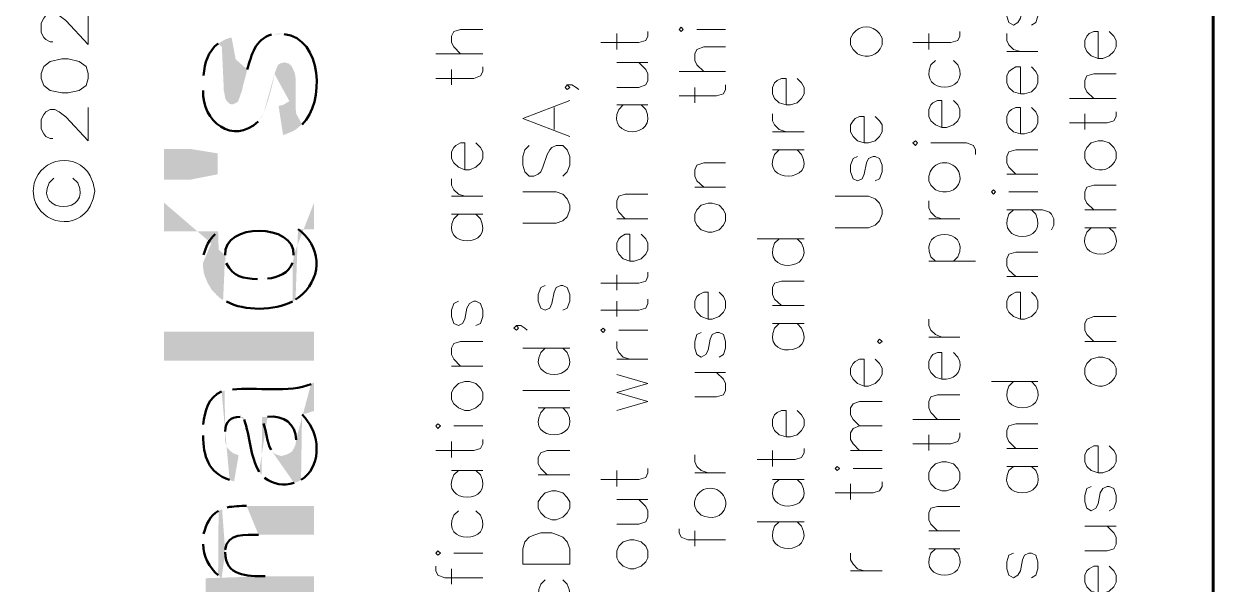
# Model space of a CAD drawing. Header units: inches. Extents: x 5 to 516, y -193 to 129.
# Drawn here: x 139.95 to 147.89, y -94.76 to -91.01 of the extents above; entities that cross this region are included whole.
import ezdxf

# ---------------------------------------------------------------- set-up
doc = ezdxf.new("R2010")
doc.units = ezdxf.units.IN
doc.header["$MEASUREMENT"] = 0
doc.layers.add('PDF4_Geometry', color=7, linetype='Continuous')
doc.layers.add('PDF4_Solid Fills', color=7, linetype='Continuous')

msp = doc.modelspace()

# ---------------------------------------------------------------- hatches: boundary and pattern name
at = {"layer": 'PDF4_Solid Fills', "transparency": 33554559}
h = msp.add_hatch(color=256, dxfattribs=at)
h.paths.add_polyline_path([(141.1487588, -91.4263184), (141.1487588, -91.4596517)], flags=0)
h.paths.add_polyline_path([(141.5154255, -91.6663184), (141.5320922, -91.642985), (141.5354255, -91.642985), (141.5420922, -91.6296517), (141.5520922, -91.612985)], flags=0)
h.paths.add_polyline_path([(141.5520922, -91.612985, 0.042607808), (141.6254255, -91.3496517)], flags=0)
h.paths.add_polyline_path([(141.6254255, -91.3496517), (141.6320922, -91.3296517), (141.6420922, -91.302985), (141.6520922, -91.2863184), (141.6620922, -91.2796517), (141.6887588, -91.272985), (141.6954255, -91.272985), (141.7187589, -91.2796517), (141.7387589, -91.2963184), (141.7420922, -91.302985), (141.7520922, -91.322985), (141.7620922, -91.3496517), (141.7654255, -91.3763184), (141.7654255, -91.4096517), (141.7687589, -91.7196517), (141.8087589, -91.6863184)], flags=0)
h.paths.add_polyline_path([(141.6887588, -91.082985), (141.6620922, -91.0796517), (141.6320922, -91.082985), (141.6054255, -91.0863183)], flags=0)
h.paths.add_polyline_path([(141.4420922, -91.3196517), (141.4354255, -91.352985), (141.4154255, -91.4263184), (141.4087588, -91.4596517), (141.3987588, -91.4863184), (141.3920922, -91.5063184), (141.3854255, -91.522985), (141.3820922, -91.532985), (141.3687588, -91.542985), (141.3454255, -91.552985), (141.3254255, -91.5496517), (141.3054255, -91.5296517), (141.2954255, -91.5096517), (141.2920922, -91.4863184), (141.2854255, -91.4563184), (141.2854255, -91.422985), (141.2720921, -91.132985), (141.2487588, -91.1463183)], flags=0)
h.paths.add_polyline_path([(141.1520921, -91.3596517), (141.1487588, -91.3896517)], flags=0)
for points in [[(141.2720922, -91.1329834), (141.2854256, -91.4229834), (141.2854256, -91.4029834), (141.2887589, -91.3763167), (141.2987589, -91.3496501), (141.3087589, -91.3296501), (141.3254256, -91.3096501), (141.3454256, -91.2963167), (141.3720922, -91.2863167), (141.3387589, -91.1063167), (141.3220922, -91.10965), (141.2954256, -91.11965)], [(141.652092, -91.5629829), (141.682092, -91.7563162), (141.6954254, -91.7529829), (141.722092, -91.7429829), (141.7454254, -91.7329829), (141.7687587, -91.7196496), (141.7654254, -91.4096495), (141.7654254, -91.4429829), (141.7587587, -91.4696495), (141.7387587, -91.5163162), (141.7254254, -91.5296495), (141.7054254, -91.5429829), (141.682092, -91.5563162)], [(141.2454258, -92.0196513), (141.0587591, -92.056318), (140.8887591, -92.056318), (140.8887591, -91.8496513), (141.0587591, -91.8496513), (141.2454258, -91.8796513)], [(141.8887592, -93.262985), (141.8887592, -93.0696517), (140.8887592, -93.0696517), (140.8887592, -93.262985)]]:
    msp.add_hatch(color=256, dxfattribs=at).paths.add_polyline_path(points)
h = msp.add_hatch(color=256, dxfattribs=at)
h.paths.add_polyline_path([(140.8887592, -92.2096504), (140.8887592, -92.3996504), (141.2487592, -92.3996504), (141.2620926, -92.8463171), (141.2820926, -92.8596505), (141.2954259, -92.5596504)], flags=0)
h.paths.add_polyline_path([(141.7520926, -92.5596504), (141.7654259, -92.8563171), (141.7820926, -92.3863171), (141.8887593, -92.3863171), (141.8887593, -92.2096504)], flags=0)
h = msp.add_hatch(color=256, dxfattribs=at)
h.paths.add_polyline_path([(141.1487588, -92.6096511), (141.1487588, -92.6429845), (141.1520921, -92.6696511), (141.1587588, -92.6963178), (141.1687588, -92.7196511), (141.1787588, -92.7463178), (141.1920921, -92.7663178), (141.2054255, -92.7896511), (141.2254255, -92.8096511), (141.2420921, -92.8296511), (141.2454255, -92.8296511), (141.2620921, -92.8463178), (141.2487588, -92.3996511), (141.2287588, -92.4196511)], flags=0)
h.paths.add_polyline_path([(141.1520921, -92.5563178), (141.1487588, -92.5829844)], flags=0)
h = msp.add_hatch(color=256, dxfattribs=at)
h.paths.add_polyline_path([(141.2820927, -92.8596511), (141.305426, -92.8696511)], flags=0)
h.paths.add_polyline_path([(141.745426, -92.8696511), (141.765426, -92.8563178), (141.7520927, -92.5596511), (141.7520927, -92.5829844), (141.745426, -92.6096511)], flags=0)
h.paths.add_polyline_path([(141.5787593, -92.7163178), (141.545426, -92.7196511), (141.5120927, -92.7196511)], flags=0)
h.paths.add_polyline_path([(141.3020927, -92.6129844), (141.295426, -92.5863178), (141.295426, -92.5596511)], flags=0)
h = msp.add_hatch(color=256, dxfattribs=at)
h.paths.add_polyline_path([(141.2920923, -93.4629837), (141.2954256, -93.7696504), (141.2954256, -93.7363171)], flags=0)
h.paths.add_polyline_path([(141.3954256, -93.6396504), (141.4154256, -93.6396504), (141.4220923, -93.6563171)], flags=0)
h.paths.add_polyline_path([(141.5220923, -94.0063171), (141.5387589, -94.0263171), (141.5420923, -93.6396504), (141.5787589, -93.6396504)], flags=0)
h.paths.add_polyline_path([(141.768759, -93.7929837), (141.778759, -94.0729838), (141.8020923, -94.0596504), (141.808759, -93.6229837), (141.8320923, -93.616317), (141.838759, -93.616317), (141.8654256, -93.606317), (141.888759, -93.5996504), (141.888759, -93.4096504), (141.868759, -93.4196504)], flags=0)
h.paths.add_polyline_path([(141.3454256, -93.456317), (141.3154256, -93.4596504)], flags=0)
h = msp.add_hatch(color=256, dxfattribs=at)
h.paths.add_polyline_path([(141.1487588, -93.7563187), (141.1487588, -93.7629854)], flags=0)
h.paths.add_polyline_path([(141.3254255, -94.059652), (141.3554255, -94.069652), (141.3854255, -93.8963187), (141.3787588, -93.8929854), (141.3520922, -93.8829854), (141.3287588, -93.8663187), (141.3154255, -93.849652), (141.3120922, -93.849652), (141.3020922, -93.8263187), (141.2954255, -93.799652), (141.2954255, -93.769652), (141.2920922, -93.4629853), (141.2720921, -93.469652)], flags=0)
h.paths.add_polyline_path([(141.1487588, -93.689652), (141.1487588, -93.7229854)], flags=0)
h = msp.add_hatch(color=256, dxfattribs=at)
h.paths.add_polyline_path([(141.5387591, -94.0263179), (141.5587591, -94.0463179)], flags=0)
h.paths.add_polyline_path([(141.7554258, -94.0796512), (141.7787591, -94.0729846), (141.7687591, -93.7929845), (141.7687591, -93.7963179), (141.7654258, -93.8229845), (141.7554258, -93.8463179), (141.7420924, -93.8696512), (141.7220924, -93.8829846), (141.6987591, -93.8929846), (141.6720924, -93.8996512), (141.6687591, -93.8996512), (141.6454258, -93.8929846), (141.6220924, -93.8829846), (141.6020924, -93.8596512)], flags=0)
h.paths.add_polyline_path([(141.5520924, -93.6829845), (141.5454257, -93.6596512), (141.5420924, -93.6396512)], flags=0)
h = msp.add_hatch(color=256, dxfattribs=at)
h.paths.add_polyline_path([(141.1487588, -94.4763166), (141.1487588, -94.4896499)], flags=0)
h.paths.add_polyline_path([(141.2487588, -94.6963166), (141.2720921, -94.7163166), (141.2754255, -94.2563166), (141.2520921, -94.2663166)], flags=0)
h.paths.add_polyline_path([(141.1520921, -94.4196499), (141.1487588, -94.4496499)], flags=0)
h = msp.add_hatch(color=256, dxfattribs=at)
h.paths.add_polyline_path([(141.1654256, -94.716317), (141.1654256, -94.8929837), (141.888759, -94.8929837), (141.888759, -94.7029837), (141.5620923, -94.7029837)], flags=0)
h.paths.add_polyline_path([(141.2954257, -94.5429837), (141.2754257, -94.256317), (141.2720923, -94.716317)], flags=0)
h = msp.add_hatch(color=256, dxfattribs=at)
h.paths.add_polyline_path([(141.2754254, -94.2563187), (141.2954254, -94.5429854), (141.2954254, -94.5263187)], flags=0)
h.paths.add_polyline_path([(141.5187588, -94.4263187), (141.8887588, -94.4263187), (141.8887588, -94.2329854), (141.4387588, -94.2329854)], flags=0)
h.paths.add_polyline_path([(141.3087588, -94.2429854), (141.3020921, -94.2463187)], flags=0)

# ---------------------------------------------------------------- linework, layer by layer
at = {"layer": 'PDF4_Geometry', "lineweight": 60}
msp.add_lwpolyline([(147.8887598, -127.2829903), (147.8887598, -37.2829831), (12.888749, -37.2829831), (12.888749, -127.2829903)], dxfattribs=at)
at = {"layer": 'PDF4_Geometry', "lineweight": 15}
for points in [[(146.5554263, -90.8563178), (146.5254263, -90.8729844), (146.512093, -90.9163178), (146.512093, -90.9629845), (146.5254263, -91.0063178), (146.5554263, -91.0229845), (146.5854263, -91.0063178), (146.602093, -90.9763178), (146.6154263, -90.9029844), (146.6287597, -90.8729844), (146.6587597, -90.8563178), (146.6754263, -90.8563178), (146.7054263, -90.8729844), (146.7187597, -90.9163178), (146.7187597, -90.9629845), (146.7054263, -91.0063178), (146.6754263, -91.0229845)], [(140.1454255, -91.1363166), (140.1287589, -91.1363166), (140.0987589, -91.1196499), (140.0854255, -91.1063166), (140.0687589, -91.0729832), (140.0687589, -91.0096499), (140.0854255, -90.9763166), (140.0987589, -90.9596499), (140.1287589, -90.9429832), (140.1587589, -90.9429832), (140.1887589, -90.9596499), (140.2320922, -90.9929832), (140.3820922, -91.1529832), (140.3820922, -90.9263166)], [(142.8654261, -91.2163167), (142.8220928, -91.1696501), (142.8054261, -91.13965), (142.8054261, -91.0963167), (142.8220928, -91.0663167), (142.8654261, -91.0529834), (143.0154261, -91.0529834)], [(143.8020929, -91.1396498), (144.0554262, -91.1396498), (144.1020929, -91.1263164), (144.1154263, -91.0963164), (144.1154263, -91.0663164)], [(143.9087595, -91.1863179), (143.9087595, -91.0796513)], [(144.4420923, -91.0529832), (144.6354257, -91.0529832)], [(145.4854264, -91.0796525), (145.4687597, -91.1096525), (145.4687597, -91.1563192), (145.4854264, -91.1863192), (145.5154264, -91.2163192)], [(145.6787597, -91.1563192), (145.6787597, -91.1096525), (145.662093, -91.0796525)], [(145.8854264, -91.1396498), (146.1387597, -91.1396498), (146.1854264, -91.1263164), (146.1987598, -91.0963164), (146.1987598, -91.0663164)], [(145.992093, -91.1863179), (145.992093, -91.0796513)], [(146.6020928, -91.1996507), (146.5554261, -91.1863174), (146.5254261, -91.1563174), (146.5120928, -91.1263174), (146.5120928, -91.0796507)], [(147.1220929, -91.2463189), (147.1220929, -91.0663189), (147.0920929, -91.0663189), (147.0620929, -91.0796522), (147.0454262, -91.0963189), (147.0320928, -91.1263189), (147.0320928, -91.1696522), (147.0454262, -91.1996522), (147.0754262, -91.2296522), (147.1220929, -91.2463189), (147.1520929, -91.2463189), (147.1954262, -91.2296522), (147.2254262, -91.1996522), (147.2420929, -91.1696522), (147.2420929, -91.1263189), (147.2254262, -91.0963189), (147.1954262, -91.0663189)], [(144.4887597, -91.3329854), (144.442093, -91.2896521), (144.4287596, -91.2596521), (144.4287596, -91.2163188), (144.442093, -91.1863188), (144.4887597, -91.1696521), (144.6354263, -91.1696521)], [(142.7020926, -91.2163167), (143.015426, -91.2163167)], [(146.0354262, -91.2596517), (146.0054262, -91.2896517)], [(146.1854262, -91.2896517), (146.1554262, -91.2596517)], [(146.512093, -91.1996507), (146.7187597, -91.1996507)], [(142.7020926, -91.3796502), (142.955426, -91.3796502), (142.9987593, -91.3629835), (143.015426, -91.3329835), (143.015426, -91.3029835)], [(142.805426, -91.4229852), (142.805426, -91.3196518)], [(143.9087595, -91.4396512), (144.0554261, -91.4396512), (144.1020928, -91.4229845), (144.1154262, -91.3929845), (144.1154262, -91.3496512), (144.1020928, -91.3196511), (144.0554261, -91.2729845)], [(143.9087595, -91.2729845), (144.1154262, -91.2729845)], [(144.3254262, -91.3329854), (144.6354262, -91.3329854)], [(146.6020928, -91.4829861), (146.6020928, -91.3029861), (146.5720928, -91.3029861), (146.5420928, -91.3196528), (146.5254261, -91.3329861), (146.5120928, -91.3629861), (146.5120928, -91.4096528), (146.5254261, -91.4396528), (146.5554261, -91.4696528), (146.6020928, -91.4829861), (146.6287594, -91.4829861), (146.6754261, -91.4696528), (146.7054261, -91.4396528), (146.7187595, -91.4096528), (146.7187595, -91.3629861), (146.7054261, -91.3329861), (146.6754261, -91.3029861)], [(147.0920932, -91.5129849), (147.0454266, -91.4696516), (147.0320932, -91.4396516), (147.0320932, -91.3929849), (147.0454266, -91.3629849), (147.0920932, -91.3496516), (147.2420932, -91.3496516)], [(143.5787593, -91.4229852), (143.595426, -91.4396518), (143.5787593, -91.4529852), (143.565426, -91.4396518), (143.5787593, -91.4229852), (143.6087593, -91.4229852), (143.6387593, -91.4396518), (143.655426, -91.4529852)], [(144.3254262, -91.4963189), (144.5754262, -91.4963189), (144.6220929, -91.4829856), (144.6354262, -91.4529856), (144.6354262, -91.4229856)], [(145.0387594, -91.5563165), (145.0387594, -91.3796498), (145.0087594, -91.3796498), (144.9787594, -91.3929831), (144.9620927, -91.4096498), (144.9487593, -91.4396498), (144.9487593, -91.4829831), (144.9620927, -91.5129831), (144.9920927, -91.5429831), (145.0387594, -91.5563165), (145.0687594, -91.5563165), (145.1120927, -91.5429831), (145.1420927, -91.5129831), (145.1587594, -91.4829831), (145.1587594, -91.4396498), (145.1420927, -91.4096498), (145.1120927, -91.3796498)], [(144.4287595, -91.5429837), (144.4287595, -91.4396503)], [(140.1454255, -91.7796509), (140.1287589, -91.7796509), (140.0987589, -91.7663176), (140.0854255, -91.7496509), (140.0687589, -91.7163176), (140.0687589, -91.6529842), (140.0854255, -91.6196509), (140.0987589, -91.6029842), (140.1287589, -91.5863176), (140.1587589, -91.5863176), (140.1887589, -91.6029842), (140.2320922, -91.6363176), (140.3820922, -91.7963176), (140.3820922, -91.5729842)], [(143.5954261, -91.7663181), (143.2820928, -91.6463181), (143.5954261, -91.5263181)], [(143.4920928, -91.71965), (143.4920928, -91.5729833)], [(143.9087595, -91.5563165), (144.1154262, -91.5563165)], [(143.9520927, -91.5563165), (143.9220927, -91.5863165)], [(144.1020927, -91.5863165), (144.0720927, -91.5563165)], [(146.0787595, -91.7063172), (146.0787595, -91.5263172), (146.0487595, -91.5263172), (146.0187595, -91.5429838), (146.0054262, -91.5563172), (145.9920928, -91.5863172), (145.9920928, -91.6329838), (146.0054262, -91.6629838), (146.0354262, -91.6896505), (146.0787595, -91.7063172), (146.1087595, -91.7063172), (146.1554262, -91.6896505), (146.1854262, -91.6629838), (146.1987595, -91.6329838), (146.1987595, -91.5863172), (146.1854262, -91.5563172), (146.1554262, -91.5263172)], [(146.6020928, -91.7496521), (146.6020928, -91.5729855), (146.5720928, -91.5729855), (146.5420928, -91.5863188), (146.5254261, -91.6029855), (146.5120928, -91.6329855), (146.5120928, -91.6763188), (146.5254261, -91.7063188), (146.5554261, -91.7363188), (146.6020928, -91.7496521), (146.6287594, -91.7496521), (146.6754261, -91.7363188), (146.7054261, -91.7063188), (146.7187595, -91.6763188), (146.7187595, -91.6329855), (146.7054261, -91.6029855), (146.6754261, -91.5729855)], [(146.9287597, -91.5129849), (147.2420931, -91.5129849)], [(145.0387594, -91.7363159), (144.9920927, -91.7196493), (144.9620927, -91.6896493), (144.9487593, -91.6629826), (144.9487593, -91.6163159)], [(145.5587594, -91.8096497), (145.5587594, -91.632983), (145.5287594, -91.632983), (145.4987594, -91.6463163), (145.4854261, -91.662983), (145.4687594, -91.6896497), (145.4687594, -91.7363164), (145.4854261, -91.7663164), (145.5154261, -91.7963164), (145.5587594, -91.8096497), (145.5887594, -91.8096497), (145.6320928, -91.7963164), (145.6620928, -91.7663164), (145.6787594, -91.7363164), (145.6787594, -91.6896497), (145.6620928, -91.662983), (145.6320928, -91.632983)], [(146.9287597, -91.6763184), (147.1820931, -91.6763184), (147.2254264, -91.6629851), (147.2420931, -91.632985), (147.2420931, -91.602985)], [(147.0320931, -91.71965), (147.0320931, -91.6163166)], [(144.9487596, -91.7363159), (145.1587596, -91.7363159)], [(142.8954257, -91.9896526), (142.8954257, -91.8096525), (142.8654257, -91.8096525), (142.8354257, -91.8263192), (142.8220924, -91.8396525), (142.8054257, -91.8696525), (142.8054257, -91.9129859), (142.8220924, -91.9429859), (142.8520924, -91.9729859), (142.8954257, -91.9896526), (142.9254258, -91.9896526), (142.9687591, -91.9729859), (142.9987591, -91.9429859), (143.0154258, -91.9129859), (143.0154258, -91.8696525), (142.9987591, -91.8396525), (142.9687591, -91.8096525)], [(143.3254261, -91.8263157), (143.2954261, -91.8563157), (143.2820928, -91.899649), (143.2820928, -91.959649), (143.2954261, -92.0029824), (143.3254261, -92.0329824), (143.3554261, -92.0329824), (143.3854261, -92.019649), (143.4020928, -92.0029824), (143.4154261, -91.9729824), (143.4454261, -91.8863157), (143.4620928, -91.8563157), (143.4754261, -91.839649), (143.5054261, -91.8263157), (143.5487594, -91.8263157), (143.5787594, -91.8563157), (143.5954261, -91.899649), (143.5954261, -91.959649), (143.5787594, -92.0029824), (143.5487594, -92.0329824)], [(146.0054258, -91.8096497), (146.2420924, -91.8096497), (146.2887591, -91.8263164), (146.3020925, -91.8563164), (146.3020925, -91.8863164)], [(147.2420931, -91.9129856), (147.2420931, -91.8696523), (147.2254265, -91.8396523), (147.1954265, -91.8096523), (147.1520931, -91.7963189), (147.1220931, -91.7963189), (147.0754265, -91.8096523), (147.0454265, -91.8396523), (147.0320931, -91.8696523), (147.0320931, -91.9129856), (147.0454265, -91.9429856), (147.0754265, -91.9729856)], [(144.9487596, -91.8563179), (145.1587596, -91.8563179)], [(144.9920929, -91.8563179), (144.9620929, -91.8863179)], [(145.1420929, -91.8863179), (145.1120929, -91.8563179)], [(145.5154262, -91.8996528), (145.4854262, -91.9129862), (145.4687595, -91.9596528), (145.4687595, -92.0029862), (145.4854262, -92.0496528), (145.5154262, -92.0629862), (145.5454262, -92.0496528), (145.5587595, -92.0196528), (145.5754262, -91.9429862), (145.5887595, -91.9129862), (145.6187595, -91.8996528), (145.6320928, -91.8996528), (145.6620928, -91.9129862), (145.6787595, -91.9596528), (145.6787595, -92.0029862), (145.6620928, -92.0496528), (145.6320928, -92.0629862)], [(146.5720932, -92.0196513), (146.5254265, -91.9729847), (146.5120931, -91.9429847), (146.5120931, -91.8996513), (146.5254265, -91.8696513), (146.5720932, -91.856318), (146.7187598, -91.856318)], [(144.4887597, -92.1063179), (144.442093, -92.0629845), (144.4287596, -92.0329845), (144.4287596, -91.9896512), (144.442093, -91.9596512), (144.4887597, -91.9429845), (144.6354263, -91.9429845)], [(140.1520919, -92.0463169), (140.1220919, -92.0763169)], [(140.3120919, -92.0763169), (140.2787586, -92.0463169)], [(140.395426, -92.2329835), (140.415426, -92.1829835), (140.425426, -92.1329835), (140.415426, -92.0796501), (140.395426, -92.0296501)], [(142.8954257, -92.1663188), (142.8520924, -92.1529855), (142.8220924, -92.1229855), (142.8054257, -92.0929855), (142.8054257, -92.0496522)], [(146.512093, -92.0196513), (146.7187597, -92.0196513)], [(140.0220927, -92.0796501), (140.015426, -92.1329835), (140.0220927, -92.1829835)], [(143.2820928, -92.3463183), (143.5054262, -92.3463183), (143.5487595, -92.3296516), (143.5787595, -92.302985), (143.5954262, -92.2563183), (143.5954262, -92.2263183), (143.5787595, -92.182985), (143.5487595, -92.152985), (143.5054262, -92.1363183), (143.2820928, -92.1363183)], [(144.4287595, -92.1063179), (144.6354262, -92.1063179)], [(146.5254258, -92.1363167), (146.7187592, -92.1363167)], [(147.0920932, -92.2563186), (147.0454266, -92.2129852), (147.0320932, -92.1829852), (147.0320932, -92.1363186), (147.0454266, -92.1063186), (147.0920932, -92.0929852), (147.2420932, -92.0929852)], [(142.805426, -92.1663188), (143.015426, -92.1663188)], [(143.9654264, -92.3163195), (143.922093, -92.2729862), (143.9087597, -92.2429862), (143.9087597, -92.1963195), (143.922093, -92.1663195), (143.9654264, -92.1529862), (144.1154264, -92.1529862)], [(145.3654263, -92.3763171), (145.5887597, -92.3763171), (145.632093, -92.3596504), (145.662093, -92.3296504), (145.6787597, -92.2863171), (145.6787597, -92.2563171), (145.662093, -92.2129837), (145.632093, -92.1829837), (145.5887597, -92.1663171), (145.3654263, -92.1663171)], [(146.0787595, -92.3163195), (146.0354262, -92.3029862), (146.0054262, -92.2729862), (145.9920928, -92.2429862), (145.9920928, -92.1963195)], [(142.805426, -92.2863173), (143.015426, -92.2863173)], [(142.8520925, -92.2863173), (142.8220925, -92.3163174)], [(142.9987592, -92.3163174), (142.9687592, -92.2863173)], [(146.512093, -92.2563186), (146.7487597, -92.2563186), (146.7954264, -92.2729852), (146.8087597, -92.2863186), (146.8254264, -92.3163186), (146.8254264, -92.3596519), (146.8087597, -92.3896519)], [(146.5554263, -92.2563186), (146.5254263, -92.2863186)], [(146.7054263, -92.2863186), (146.6754263, -92.2563186)], [(147.0320931, -92.2563186), (147.2420931, -92.2563186)], [(143.9087595, -92.3163195), (144.1154262, -92.3163195)], [(145.992093, -92.3163195), (146.1987597, -92.3163195)], [(147.0320931, -92.3763171), (147.2420931, -92.3763171)], [(147.0754264, -92.3763171), (147.0454264, -92.4063171)], [(147.2254264, -92.4063171), (147.1954264, -92.3763171)], [(143.995426, -92.5996515), (143.995426, -92.4196515), (143.965426, -92.4196515), (143.935426, -92.4363182), (143.9220927, -92.4496515), (143.9087593, -92.4796515), (143.9087593, -92.5229848), (143.9220927, -92.5529849), (143.9520927, -92.5829849), (143.995426, -92.5996515), (144.025426, -92.5996515), (144.0720927, -92.5829849), (144.1020927, -92.5529849), (144.115426, -92.5229848), (144.115426, -92.4796515), (144.1020927, -92.4496515), (144.0720927, -92.4196515)], [(144.8454262, -92.4496508), (145.1587596, -92.4496508)], [(144.9920929, -92.4496508), (144.9620929, -92.4796508)], [(145.1420929, -92.4796508), (145.1120929, -92.4496508)], [(146.5720932, -92.702984), (146.5254265, -92.6596507), (146.5120931, -92.6296507), (146.5120931, -92.582984), (146.5254265, -92.552984), (146.5720932, -92.5396507), (146.7187598, -92.5396507)], [(145.992093, -92.5996515), (146.302093, -92.5996515)], [(146.0354262, -92.5996515), (146.0054262, -92.5696515)], [(146.1854262, -92.5696515), (146.1554262, -92.5996515)], [(143.8020929, -92.746319), (144.0554262, -92.746319), (144.1020929, -92.7329857), (144.1154263, -92.7029857), (144.1154263, -92.6729857)], [(143.9087595, -92.7929838), (143.9087595, -92.6896504)], [(143.4320927, -92.762985), (143.4020927, -92.7763183), (143.385426, -92.822985), (143.385426, -92.8663183), (143.4020927, -92.912985), (143.4320927, -92.9263183), (143.4620927, -92.912985), (143.475426, -92.882985), (143.4920927, -92.8063183), (143.505426, -92.7763183), (143.535426, -92.762985), (143.5487593, -92.762985), (143.5787593, -92.7763183), (143.595426, -92.822985), (143.595426, -92.8663183), (143.5787593, -92.912985), (143.5487593, -92.9263183)], [(145.0087597, -92.8963163), (144.9620931, -92.852983), (144.9487597, -92.822983), (144.9487597, -92.7763163), (144.9620931, -92.7463163), (145.0087597, -92.732983), (145.1587597, -92.732983)], [(146.512093, -92.702984), (146.7187597, -92.702984)], [(143.8020929, -92.9263185), (144.0554262, -92.9263185), (144.1020929, -92.9129852), (144.1154263, -92.8829851), (144.1154263, -92.8529851)], [(144.5187593, -92.986316), (144.5187593, -92.806316), (144.4887593, -92.806316), (144.4587593, -92.8229827), (144.4420926, -92.836316), (144.4287593, -92.866316), (144.4287593, -92.9129827), (144.4420926, -92.9396494), (144.4720926, -92.9696494), (144.5187593, -92.986316), (144.5454259, -92.986316), (144.5920926, -92.9696494), (144.6220926, -92.9396494), (144.635426, -92.9129827), (144.635426, -92.866316), (144.6220926, -92.836316), (144.5920926, -92.806316)], [(146.6020928, -92.986316), (146.6020928, -92.806316), (146.5720928, -92.806316), (146.5420928, -92.8229827), (146.5254261, -92.836316), (146.5120928, -92.866316), (146.5120928, -92.9129827), (146.5254261, -92.9396494), (146.5554261, -92.9696494), (146.6020928, -92.986316), (146.6287594, -92.986316), (146.6754261, -92.9696494), (146.7054261, -92.9396494), (146.7187595, -92.9129827), (146.7187595, -92.866316), (146.7054261, -92.836316), (146.6754261, -92.806316)], [(142.8520925, -92.8663175), (142.8220925, -92.8829842), (142.8054258, -92.9263175), (142.8054258, -92.9696509), (142.8220925, -93.0163175), (142.8520925, -93.0296509), (142.8787591, -93.0163175), (142.8954258, -92.9863175), (142.9087592, -92.9129842), (142.9254258, -92.8829842), (142.9554258, -92.8663175), (142.9687592, -92.8663175), (142.9987592, -92.8829842), (143.0154258, -92.9263175), (143.0154258, -92.9696509), (142.9987592, -93.0163175), (142.9687592, -93.0296509)], [(143.9087595, -92.9696501), (143.9087595, -92.8663167)], [(144.9487596, -92.8963163), (145.1587596, -92.8963163)], [(144.9487596, -93.0163182), (145.1587596, -93.0163182)], [(144.9920929, -93.0163182), (144.9620929, -93.0463182)], [(145.1420929, -93.0463182), (145.1120929, -93.0163182)], [(146.0787595, -93.106318), (146.0354262, -93.0896513), (146.0054262, -93.0596513), (145.9920928, -93.0296513), (145.9920928, -92.9863179)], [(147.0920932, -93.1363167), (147.0454266, -93.0896501), (147.0320932, -93.0596501), (147.0320932, -93.0163167), (147.0454266, -92.9863167), (147.0920932, -92.9696501), (147.2420932, -92.9696501)], [(143.2387596, -93.029651), (143.2520929, -93.0463177), (143.2387596, -93.059651), (143.2220929, -93.0463177), (143.2387596, -93.029651), (143.2687596, -93.029651), (143.2954262, -93.0463177), (143.3120929, -93.059651)], [(143.9220923, -93.0596498), (144.1154256, -93.0596498)], [(144.4720928, -93.0763158), (144.4420928, -93.0896491), (144.4287595, -93.1363158), (144.4287595, -93.1796491), (144.4420928, -93.2229825), (144.4720928, -93.2396491), (144.5020928, -93.2229825), (144.5187595, -93.1929825), (144.5320928, -93.1196491), (144.5454262, -93.0896491), (144.5754262, -93.0763158), (144.5920928, -93.0763158), (144.6220928, -93.0896491), (144.6354262, -93.1363158), (144.6354262, -93.1796491), (144.6220928, -93.2229825), (144.5920928, -93.2396491)], [(142.8654261, -93.2996502), (142.8220928, -93.2529836), (142.8054261, -93.2229835), (142.8054261, -93.1796502), (142.8220928, -93.1496502), (142.8654261, -93.1363169), (143.0154261, -93.1363169)], [(143.995426, -93.2529854), (143.9520927, -93.2396521), (143.9220927, -93.2096521), (143.9087593, -93.1796521), (143.9087593, -93.1363188)], [(145.992093, -93.106318), (146.1987597, -93.106318)], [(147.0320931, -93.1363167), (147.2420931, -93.1363167)], [(143.2820928, -93.1796517), (143.5954262, -93.1796517)], [(143.4320927, -93.1796517), (143.4020927, -93.2096517)], [(143.5787593, -93.2096517), (143.5487593, -93.1796517)], [(143.9087595, -93.2529854), (144.1154262, -93.2529854)], [(145.5587594, -93.4329849), (145.5587594, -93.2529849), (145.5287594, -93.2529849), (145.4987594, -93.2696516), (145.4854261, -93.2829849), (145.4687594, -93.3129849), (145.4687594, -93.3563182), (145.4854261, -93.3863183), (145.5154261, -93.4163183), (145.5587594, -93.4329849), (145.5887594, -93.4329849), (145.6320928, -93.4163183), (145.6620928, -93.3863183), (145.6787594, -93.3563182), (145.6787594, -93.3129849), (145.6620928, -93.2829849), (145.6320928, -93.2529849)], [(146.1987595, -93.2696501), (146.1854262, -93.2396501), (146.1554262, -93.2096501)], [(147.2420931, -93.356318), (147.2420931, -93.3129846), (147.2254265, -93.2829846), (147.1954265, -93.2529846), (147.1520931, -93.2396513), (147.1220931, -93.2396513), (147.0754265, -93.2529846), (147.0454265, -93.2829846), (147.0320931, -93.3129846), (147.0320931, -93.356318), (147.0454265, -93.386318), (147.0754265, -93.416318)], [(142.805426, -93.2996502), (143.015426, -93.2996502)], [(143.9087595, -93.5963184), (144.1154262, -93.5363184), (143.9087595, -93.4763184), (144.1154262, -93.4163184), (143.9087595, -93.3563184)], [(144.4287595, -93.3429852), (144.6354262, -93.3429852)], [(144.4287595, -93.5063187), (144.5754262, -93.5063187), (144.6220929, -93.4929853), (144.6354262, -93.4629853), (144.6354262, -93.4163187), (144.6220929, -93.3863187), (144.5754262, -93.3429853)], [(146.4087597, -93.4029827), (146.7187597, -93.4029827)], [(146.5554263, -93.4029827), (146.5254263, -93.4329828)], [(146.7054263, -93.4329828), (146.6754263, -93.4029827)], [(143.2820928, -93.4629837), (143.5954262, -93.4629837)], [(146.0487599, -93.6563194), (146.0054265, -93.6096527), (145.9920932, -93.5796527), (145.9920932, -93.5363193), (146.0054265, -93.5063193), (146.0487599, -93.492986), (146.1987599, -93.492986)], [(145.5287598, -93.6996509), (145.4854265, -93.6563176), (145.4687598, -93.6263176), (145.4687598, -93.5796509), (145.4854265, -93.5529843), (145.5287598, -93.5363176), (145.6787598, -93.5363176)], [(143.3854262, -93.5796524), (143.5954262, -93.5796524)], [(143.4320927, -93.5796524), (143.4020927, -93.6096524)], [(143.5787593, -93.6096524), (143.5487593, -93.5796524)], [(145.0387594, -93.7729847), (145.0387594, -93.596318), (145.0087594, -93.596318), (144.9787594, -93.6096513), (144.9620927, -93.626318), (144.9487593, -93.656318), (144.9487593, -93.6996513), (144.9620927, -93.7296513), (144.9920927, -93.7596513), (145.0387594, -93.7729847), (145.0687594, -93.7729847), (145.1120927, -93.7596513), (145.1420927, -93.7296513), (145.1587594, -93.6996513), (145.1587594, -93.656318), (145.1420927, -93.626318), (145.1120927, -93.596318)], [(142.8220929, -93.6996509), (143.0154262, -93.6996509)], [(145.5287598, -93.8629844), (145.4854265, -93.8196511), (145.4687598, -93.7896511), (145.4687598, -93.7463177), (145.4854265, -93.7163177), (145.5287598, -93.6996511), (145.6787598, -93.6996511)], [(145.8854264, -93.6563194), (146.1987598, -93.6563194)], [(146.5720932, -93.8496516), (146.5254265, -93.802985), (146.5120931, -93.7729849), (146.5120931, -93.7296516), (146.5254265, -93.6996516), (146.5720932, -93.6863183), (146.7187598, -93.6863183)], [(142.7020926, -93.8629844), (142.955426, -93.8629844), (142.9987593, -93.8496511), (143.015426, -93.8196511), (143.015426, -93.7896511)], [(142.805426, -93.9096492), (142.805426, -93.8029825)], [(145.8854264, -93.8196494), (146.1387597, -93.8196494), (146.1854264, -93.8029828), (146.1987598, -93.7729828), (146.1987598, -93.7463161)], [(145.992093, -93.8629844), (145.992093, -93.7596511)], [(143.4454263, -94.0263179), (143.402093, -93.9829846), (143.3854263, -93.9529846), (143.3854263, -93.9096512), (143.402093, -93.8796512), (143.4454263, -93.8629845), (143.5954263, -93.8629845)], [(144.8454262, -93.9229854), (145.0987596, -93.9229854), (145.1420929, -93.909652), (145.1587596, -93.879652), (145.1587596, -93.849652)], [(144.9487596, -93.9696501), (144.9487596, -93.8629835)], [(145.4687597, -93.8629844), (145.6787597, -93.8629844)], [(146.512093, -93.8496516), (146.7187597, -93.8496516)], [(147.1220929, -94.0129851), (147.1220929, -93.8329851), (147.0920929, -93.8329851), (147.0620929, -93.8496518), (147.0454262, -93.8629851), (147.0320928, -93.8929851), (147.0320928, -93.9396518), (147.0454262, -93.9696518), (147.0754262, -93.9963184), (147.1220929, -94.0129851), (147.1520929, -94.0129851), (147.1954262, -93.9963184), (147.2254262, -93.9696518), (147.2420929, -93.9396518), (147.2420929, -93.8929851), (147.2254262, -93.8629851), (147.1954262, -93.8329851)], [(144.5187593, -94.0129851), (144.4720926, -93.9963184), (144.4420926, -93.9696518), (144.4287593, -93.9396518), (144.4287593, -93.8929851)], [(146.512093, -93.9696501), (146.7187597, -93.9696501)], [(146.5554263, -93.9696501), (146.5254263, -93.9963168)], [(146.7054263, -93.9963168), (146.6754263, -93.9696501)], [(142.805426, -93.9963191), (143.015426, -93.9963191)], [(142.8520925, -93.9963191), (142.8220925, -94.0263191)], [(142.9987592, -94.0263191), (142.9687592, -93.9963191)], [(143.3854262, -94.0263179), (143.5954262, -94.0263179)], [(143.8020929, -94.0563167), (144.0554262, -94.0563167), (144.1020929, -94.0429833), (144.1154263, -94.0129833), (144.1154263, -93.9829833)], [(143.9087595, -94.1029848), (143.9087595, -93.9963182)], [(144.4287595, -94.0129851), (144.6354262, -94.0129851)], [(145.4854257, -93.9829863), (145.678759, -93.9829863)], [(144.9487596, -94.0563167), (145.1587596, -94.0563167)], [(144.9920929, -94.0563167), (144.9620929, -94.0863167)], [(145.1420929, -94.0863167), (145.1120929, -94.0563167)], [(145.3654263, -94.1463164), (145.6187597, -94.1463164), (145.662093, -94.1329831), (145.6787597, -94.1029831), (145.6787597, -94.0729831)], [(145.4687597, -94.1896514), (145.4687597, -94.086318)], [(147.0754264, -94.1029848), (147.0454264, -94.1163182), (147.0320931, -94.1629848), (147.0320931, -94.2063182), (147.0454264, -94.2496515), (147.0754264, -94.2663182), (147.1054264, -94.2496515), (147.1220931, -94.2196515), (147.1354264, -94.1463182), (147.1520931, -94.1163182), (147.1820931, -94.1029848), (147.1954264, -94.1029848), (147.2254264, -94.1163182), (147.2420931, -94.1629848), (147.2420931, -94.2063182), (147.2254264, -94.2496515), (147.1954264, -94.2663182)], [(143.9087595, -94.3563181), (144.0554261, -94.3563181), (144.1020928, -94.3396514), (144.1154262, -94.3096514), (144.1154262, -94.2663181), (144.1020928, -94.236318), (144.0554261, -94.1896514)], [(143.9087595, -94.1896514), (144.1154262, -94.1896514)], [(142.8520925, -94.2663183), (142.8220925, -94.2963183)], [(142.9987592, -94.2963183), (142.9687592, -94.2663183)], [(146.0487599, -94.399653), (146.0054265, -94.3563197), (145.9920932, -94.3263197), (145.9920932, -94.279653), (146.0054265, -94.249653), (146.0487599, -94.2363197), (146.1987599, -94.2363197)], [(144.8454262, -94.3396521), (145.1587596, -94.3396521)], [(144.9920929, -94.3396521), (144.9620929, -94.3696521)], [(145.1420929, -94.3696521), (145.1120929, -94.3396521)], [(144.3254262, -94.3863168), (144.3254262, -94.4129835), (144.3387595, -94.4429835), (144.3820928, -94.4596502), (144.6354262, -94.4596502)], [(144.4287595, -94.5029855), (144.4287595, -94.3996522)], [(145.992093, -94.399653), (146.1987597, -94.399653)], [(147.0320931, -94.3696508), (147.2420931, -94.3696508)], [(147.0320931, -94.5329843), (147.1820931, -94.5329843), (147.2254265, -94.519651), (147.2420931, -94.489651), (147.2420931, -94.4429843), (147.2254265, -94.4129843), (147.1820931, -94.369651)], [(145.992093, -94.5196515), (146.1987597, -94.5196515)], [(146.0354262, -94.5196515), (146.0054262, -94.5496515)], [(146.1854262, -94.5496515), (146.1554262, -94.5196515)], [(142.8220929, -94.5496503), (143.0154262, -94.5496503)], [(145.5587594, -94.666319), (145.5154261, -94.6529857), (145.4854261, -94.6229857), (145.4687594, -94.5929857), (145.4687594, -94.5496524)], [(146.5554263, -94.5496503), (146.5254263, -94.5629837), (146.512093, -94.606317), (146.512093, -94.6529837), (146.5254263, -94.696317), (146.5554263, -94.7129837), (146.5854263, -94.696317), (146.602093, -94.666317), (146.6154263, -94.5929837), (146.6287597, -94.5629837), (146.6587597, -94.5496503), (146.6754263, -94.5496503), (146.7054263, -94.5629837), (146.7187597, -94.606317), (146.7187597, -94.6529837), (146.7054263, -94.696317), (146.6754263, -94.7129837)], [(142.7020926, -94.6363169), (142.7020926, -94.6663169), (142.715426, -94.6963169), (142.7620926, -94.7129835), (143.015426, -94.7129835)], [(142.805426, -94.7563188), (142.805426, -94.6529854)], [(145.4687597, -94.666319), (145.6787597, -94.666319)], [(147.1220929, -94.8163197), (147.1220929, -94.6363197), (147.0920929, -94.6363197), (147.0620929, -94.6529864), (147.0454262, -94.6663197), (147.0320928, -94.6963197), (147.0320928, -94.7429864), (147.0454262, -94.7729864), (147.0754262, -94.8029864), (147.1220929, -94.8163197), (147.1520929, -94.8163197), (147.1954262, -94.8029864), (147.2254262, -94.7729864), (147.2420929, -94.7429864), (147.2420929, -94.6963197), (147.2254262, -94.6663197), (147.1954262, -94.6363197)], [(143.4320927, -94.7263166), (143.4020927, -94.7563166)], [(143.5787593, -94.7563166), (143.5487593, -94.7263166)]]:
    msp.add_lwpolyline(points, dxfattribs=at)
for points in [[(144.338759, -91.0663194), (144.3520923, -91.0529861), (144.338759, -91.0363194), (144.3254256, -91.0529861)], [(140.0687586, -91.3796502), (140.0854253, -91.4263169), (140.1287586, -91.4596502), (140.2054253, -91.4763169), (140.2487586, -91.4763169), (140.3220919, -91.4596502), (140.3687586, -91.4263169), (140.3820919, -91.3796502), (140.3820919, -91.3463169), (140.3687586, -91.2996502), (140.3220919, -91.2663169), (140.2487586, -91.2496502), (140.2054253, -91.2496502), (140.1287586, -91.2663169), (140.0854253, -91.2996502), (140.0687586, -91.3463169)], [(145.9020924, -91.8263157), (145.9154257, -91.809649), (145.9020924, -91.7963157), (145.8854257, -91.809649)], [(146.4220925, -92.1529826), (146.4354258, -92.136316), (146.4220925, -92.1229826), (146.4087591, -92.136316)], [(144.4287595, -92.3296523), (144.4420929, -92.3596523), (144.4720929, -92.3896523), (144.5187596, -92.406319), (144.5454262, -92.406319), (144.5920929, -92.3896523), (144.6220929, -92.3596523), (144.6354262, -92.3296523), (144.6354262, -92.286319), (144.6220929, -92.256319), (144.5920929, -92.226319), (144.5454262, -92.2129856), (144.5187596, -92.2129856), (144.4720929, -92.226319), (144.4420929, -92.256319), (144.4287595, -92.286319)], [(143.8187589, -93.0763158), (143.8320922, -93.0596491), (143.8187589, -93.0463158), (143.8020922, -93.0596491)], [(145.6487592, -93.1363167), (145.6620925, -93.1496501), (145.6787592, -93.1363167), (145.6620925, -93.1196501)], [(146.0787595, -93.3863168), (146.0787595, -93.2096501), (146.0487595, -93.2096501), (146.0187595, -93.2229834), (146.0054262, -93.2396501), (145.9920928, -93.2696501), (145.9920928, -93.3129834), (146.0054262, -93.3429834), (146.0354262, -93.3729834)], [(142.805426, -93.5229847), (142.8220927, -93.5529847), (142.8520927, -93.5796513), (142.895426, -93.596318), (142.925426, -93.596318), (142.9687594, -93.5796513), (142.9987594, -93.5529847), (143.015426, -93.5229847), (143.015426, -93.476318), (142.9987594, -93.446318), (142.9687594, -93.416318), (142.925426, -93.4029846), (142.895426, -93.4029846), (142.8520927, -93.416318), (142.8220927, -93.446318), (142.805426, -93.476318)], [(142.7154263, -93.7163169), (142.7320929, -93.6996503), (142.7154263, -93.6863169), (142.7020929, -93.6996503)], [(145.3787591, -93.9963191), (145.3954258, -93.9829858), (145.3787591, -93.9696524), (145.3654258, -93.9829858)], [(145.992093, -94.0563167), (146.0054263, -94.0863167), (146.0354263, -94.1163167), (146.0787596, -94.1329833), (146.1087596, -94.1329833), (146.1554263, -94.1163167), (146.1854263, -94.0863167), (146.1987597, -94.0563167), (146.1987597, -94.0129833), (146.1854263, -93.9829833), (146.1554263, -93.9529833), (146.1087596, -93.93965), (146.0787596, -93.93965), (146.0354263, -93.9529833), (146.0054263, -93.9829833), (145.992093, -94.0129833)], [(143.3854262, -94.2496523), (143.4020929, -94.2796523), (143.4320929, -94.3096523), (143.4754262, -94.326319), (143.5054262, -94.326319), (143.5487595, -94.3096523), (143.5787595, -94.2796523), (143.5954262, -94.2496523), (143.5954262, -94.206319), (143.5787595, -94.176319), (143.5487595, -94.146319), (143.5054262, -94.1329857), (143.4754262, -94.1329857), (143.4320929, -94.146319), (143.4020929, -94.176319), (143.3854262, -94.206319)], [(143.5954261, -94.6229841), (143.2820928, -94.6229841), (143.2820928, -94.5196507), (143.2954261, -94.4729841), (143.3254261, -94.4429841), (143.3554261, -94.4296507), (143.4020928, -94.4129841), (143.4754261, -94.4129841), (143.5187595, -94.4296507), (143.5487595, -94.4429841), (143.5787595, -94.4729841), (143.5954261, -94.5196507)], [(143.9087595, -94.5796525), (143.9220928, -94.6063192), (143.9520928, -94.6363192), (143.9954261, -94.6529858), (144.0254261, -94.6529858), (144.0720928, -94.6363192), (144.1020928, -94.6063192), (144.1154262, -94.5796525), (144.1154262, -94.5329858), (144.1020928, -94.5029858), (144.0720928, -94.4729858), (144.0254261, -94.4596525), (143.9954261, -94.4596525), (143.9520928, -94.4729858), (143.9220928, -94.5029858), (143.9087595, -94.5329858)], [(142.7154263, -94.5629831), (142.7320929, -94.5496498), (142.7154263, -94.5329831), (142.7020929, -94.5496498)]]:
    msp.add_lwpolyline(points, close=True, dxfattribs=at)
for points in [[(146.1987597, -92.0629829, 1.169547598), (145.992093, -92.0629829), (146.0054263, -92.0929829), (146.0354263, -92.1229829)], [(144.6354262, -94.2363161, 1.169547598), (144.4287595, -94.2363161), (144.4420929, -94.2663162), (144.4720929, -94.2963162)]]:
    msp.add_lwpolyline(points, format="xyb", dxfattribs=at)
at = {"layer": 'PDF4_Geometry', "lineweight": 50}
for points in [[(141.8054259, -92.4029846), (141.7820925, -92.3863179)], [(141.7654259, -92.8563179), (141.7854259, -92.8429846)], [(141.8287594, -93.6463165), (141.8087594, -93.6229832)], [(141.8020927, -94.0596499), (141.8254261, -94.0429832)]]:
    msp.add_lwpolyline(points, dxfattribs=at)
at = {"layer": 'PDF4_Geometry', "lineweight": 15}
for points in [[(145.662093, -91.0796525), (145.6118708, -91.0203747), (145.5356486, -91.0203747), (145.4854264, -91.0796525)], [(145.5154264, -91.2163192), (145.5839819, -91.2466525), (145.6488153, -91.2301525), (145.6787597, -91.1563192)], [(146.0054262, -91.2896517), (145.9174262, -91.4885406), (146.2733707, -91.4880406), (146.1854262, -91.2896517)], [(143.9220927, -91.5863165), (143.8329261, -91.7850387), (144.1912039, -91.7845387), (144.1020927, -91.5863165)], [(140.395426, -92.0296501), (140.3035927, -91.8683168), (140.0693704, -91.9063168), (140.0220927, -92.0796501)], [(144.9620929, -91.8863179), (144.8667595, -92.085429), (145.2434262, -92.0753734), (145.1420929, -91.8863179)], [(147.0754265, -91.9729856), (147.1438709, -92.0119301), (147.211982, -91.9845967), (147.2420931, -91.9129856)], [(146.0354263, -92.1229829), (146.0972596, -92.1524829), (146.1792041, -92.1382051), (146.1987597, -92.0629829)], [(140.1220919, -92.0763169), (140.0181475, -92.2887614), (140.4155364, -92.2865392), (140.3120919, -92.0763169)], [(140.0220927, -92.1829835), (140.0693704, -92.3563168), (140.3035927, -92.3943168), (140.395426, -92.2329835)], [(146.5254263, -92.2863186), (146.4364819, -92.4844297), (146.7943708, -92.4844297), (146.7054263, -92.2863186)], [(142.8220925, -92.3163174), (142.7242591, -92.5128729), (143.0965925, -92.5128729), (142.9987592, -92.3163174)], [(146.0054262, -92.5696515), (145.9174262, -92.3707626), (146.2733707, -92.3712626), (146.1854262, -92.5696515)], [(147.0454264, -92.4063171), (146.9522597, -92.6063727), (147.3247597, -92.5958171), (147.2254264, -92.4063171)], [(144.9620929, -92.4796508), (144.8713707, -92.6825397), (145.2389818, -92.6718175), (145.1420929, -92.4796508)], [(144.9620929, -93.0463182), (144.8689262, -93.2463738), (145.2414262, -93.2358182), (145.1420929, -93.0463182)], [(143.4020927, -93.2096517), (143.3025371, -93.4038184), (143.6783149, -93.4038184), (143.5787593, -93.2096517)], [(146.0787595, -93.3863168), (146.1539817, -93.3952612), (146.2119262, -93.3462056), (146.1987595, -93.2696501)], [(147.0754265, -93.416318), (147.1438709, -93.4552069), (147.211982, -93.4279291), (147.2420931, -93.356318)], [(146.5254263, -93.4329828), (146.4340374, -93.6283161), (146.7968152, -93.6283161), (146.7054263, -93.4329828)], [(143.4020927, -93.6096524), (143.3001482, -93.8079858), (143.6807038, -93.8079858), (143.5787593, -93.6096524)], [(142.8220925, -94.0263191), (142.7202036, -94.2246525), (143.1006481, -94.2246525), (142.9987592, -94.0263191)], [(146.5254263, -93.9963168), (146.4324263, -94.1961502), (146.7984263, -94.1961502), (146.7054263, -93.9963168)], [(144.9620929, -94.0863167), (144.8702595, -94.2890389), (145.240204, -94.2783167), (145.1420929, -94.0863167)], [(144.4720929, -94.2963162), (144.5353151, -94.3247606), (144.6145929, -94.3127606), (144.6354262, -94.2363161)], [(142.8220925, -94.2963183), (142.7225925, -94.490485), (143.0982592, -94.490485), (142.9987592, -94.2963183)], [(144.9620929, -94.3696521), (144.8713707, -94.572541), (145.2389818, -94.5618188), (145.1420929, -94.3696521)], [(146.0054262, -94.5496515), (145.9149262, -94.745596), (146.2758707, -94.7452627), (146.1854262, -94.5496515)], [(143.4020927, -94.7563166), (143.3042593, -94.9528722), (143.6765927, -94.9528722), (143.5787593, -94.7563166)]]:
    msp.add_open_spline(points, degree=3, dxfattribs=at)
at = {"layer": 'PDF4_Geometry', "lineweight": 50}
for points in [[(141.6054255, -91.0863183), (141.4914255, -91.1222628), (141.4773699, -91.2169295), (141.4420922, -91.3196517)], [(141.8087589, -91.6863184), (141.9626478, -91.5431517), (141.9457589, -91.1113183), (141.6887588, -91.082985)], [(141.2487588, -91.1463183), (141.1812033, -91.1983739), (141.1568144, -91.276985), (141.1520921, -91.3596517)], [(141.1487588, -91.4596517), (141.1384255, -91.6680406), (141.3496477, -91.8264851), (141.5154255, -91.6663184)], [(141.2954259, -92.5596504), (141.2792592, -92.3398171), (141.766537, -92.345206), (141.7520926, -92.5596504)], [(141.2287588, -92.4196511), (141.1908144, -92.4509289), (141.1649255, -92.5097067), (141.1520921, -92.5563178)], [(141.7854259, -92.8429846), (141.9374259, -92.7234846), (141.9474814, -92.5324846), (141.8054259, -92.4029846)], [(141.5120927, -92.7196511), (141.413926, -92.7145956), (141.3527593, -92.7051511), (141.3020927, -92.6129844)], [(141.745426, -92.6096511), (141.7232038, -92.6782067), (141.6453149, -92.7113733), (141.5787593, -92.7163178)], [(141.305426, -92.8696511), (141.4257038, -92.9343178), (141.6232038, -92.9303734), (141.745426, -92.8696511)], [(141.2720921, -93.469652), (141.1850366, -93.5038187), (141.156481, -93.6052076), (141.1487588, -93.689652)], [(141.868759, -93.4196504), (141.7275367, -93.4817615), (141.4965923, -93.4390948), (141.3454256, -93.456317)], [(141.2954256, -93.7363171), (141.3000367, -93.6699282), (141.3276478, -93.6397059), (141.3954256, -93.6396504)], [(141.5787589, -93.6396504), (141.6873701, -93.6248726), (141.7677034, -93.6865948), (141.768759, -93.7929837)], [(141.8254261, -94.0429832), (141.9385927, -93.9473165), (141.9265927, -93.7505387), (141.8287594, -93.6463165)], [(141.4220923, -93.6563171), (141.4622034, -93.7710393), (141.4612034, -93.8988726), (141.5220923, -94.0063171)], [(141.6020924, -93.8596512), (141.5722591, -93.8050401), (141.5717035, -93.7410957), (141.5520924, -93.6829845)], [(141.1487588, -93.7629854), (141.1502588, -93.9032076), (141.1816477, -94.0104854), (141.3254255, -94.059652)], [(141.5587591, -94.0463179), (141.6197591, -94.0900957), (141.6830924, -94.1012068), (141.7554258, -94.0796512)], [(141.2520921, -94.2663166), (141.1896477, -94.3024832), (141.1722588, -94.3542055), (141.1520921, -94.4196499)], [(141.4387588, -94.2329854), (141.3980365, -94.2341521), (141.3485921, -94.2358743), (141.3087588, -94.2429854)], [(141.2954254, -94.5263187), (141.3103699, -94.4117632), (141.4328699, -94.4288743), (141.5187588, -94.4263187)], [(141.1487588, -94.4896499), (141.1472033, -94.5650388), (141.1905921, -94.6482055), (141.2487588, -94.6963166)], [(141.5620923, -94.7029837), (141.4409812, -94.7034837), (141.2976479, -94.7022614), (141.2954257, -94.5429837)]]:
    msp.add_open_spline(points, degree=3, dxfattribs=at)

doc.saveas('drawing.dxf')
